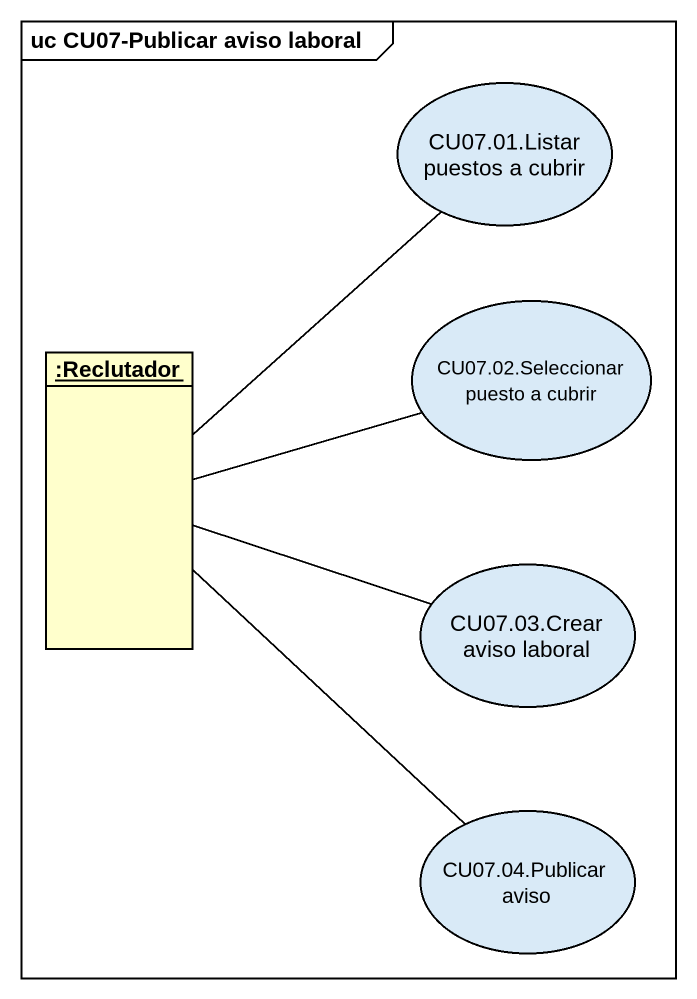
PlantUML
@startuml
mainframe uc CU07-Publicar aviso laboral
allowmixing
hide circle
hide empty members
usecase "CU07.01.Listar puestos a cubrir" as CU07_01_Listar_puestos_a
object ":Reclutador" as Reclutador
usecase "CU07.02.Seleccionar puesto a cubrir" as CU07_02_Seleccionar_puesto
usecase "CU07.03.Crear aviso laboral" as CU07_03_Crear_aviso_laboral
usecase "CU07.04.Publicar aviso" as CU07_04_Publicar_aviso
Reclutador -up- CU07_01_Listar_puestos_a
Reclutador -right- CU07_02_Seleccionar_puesto
Reclutador -right- CU07_03_Crear_aviso_laboral
Reclutador -- CU07_04_Publicar_aviso
@enduml
